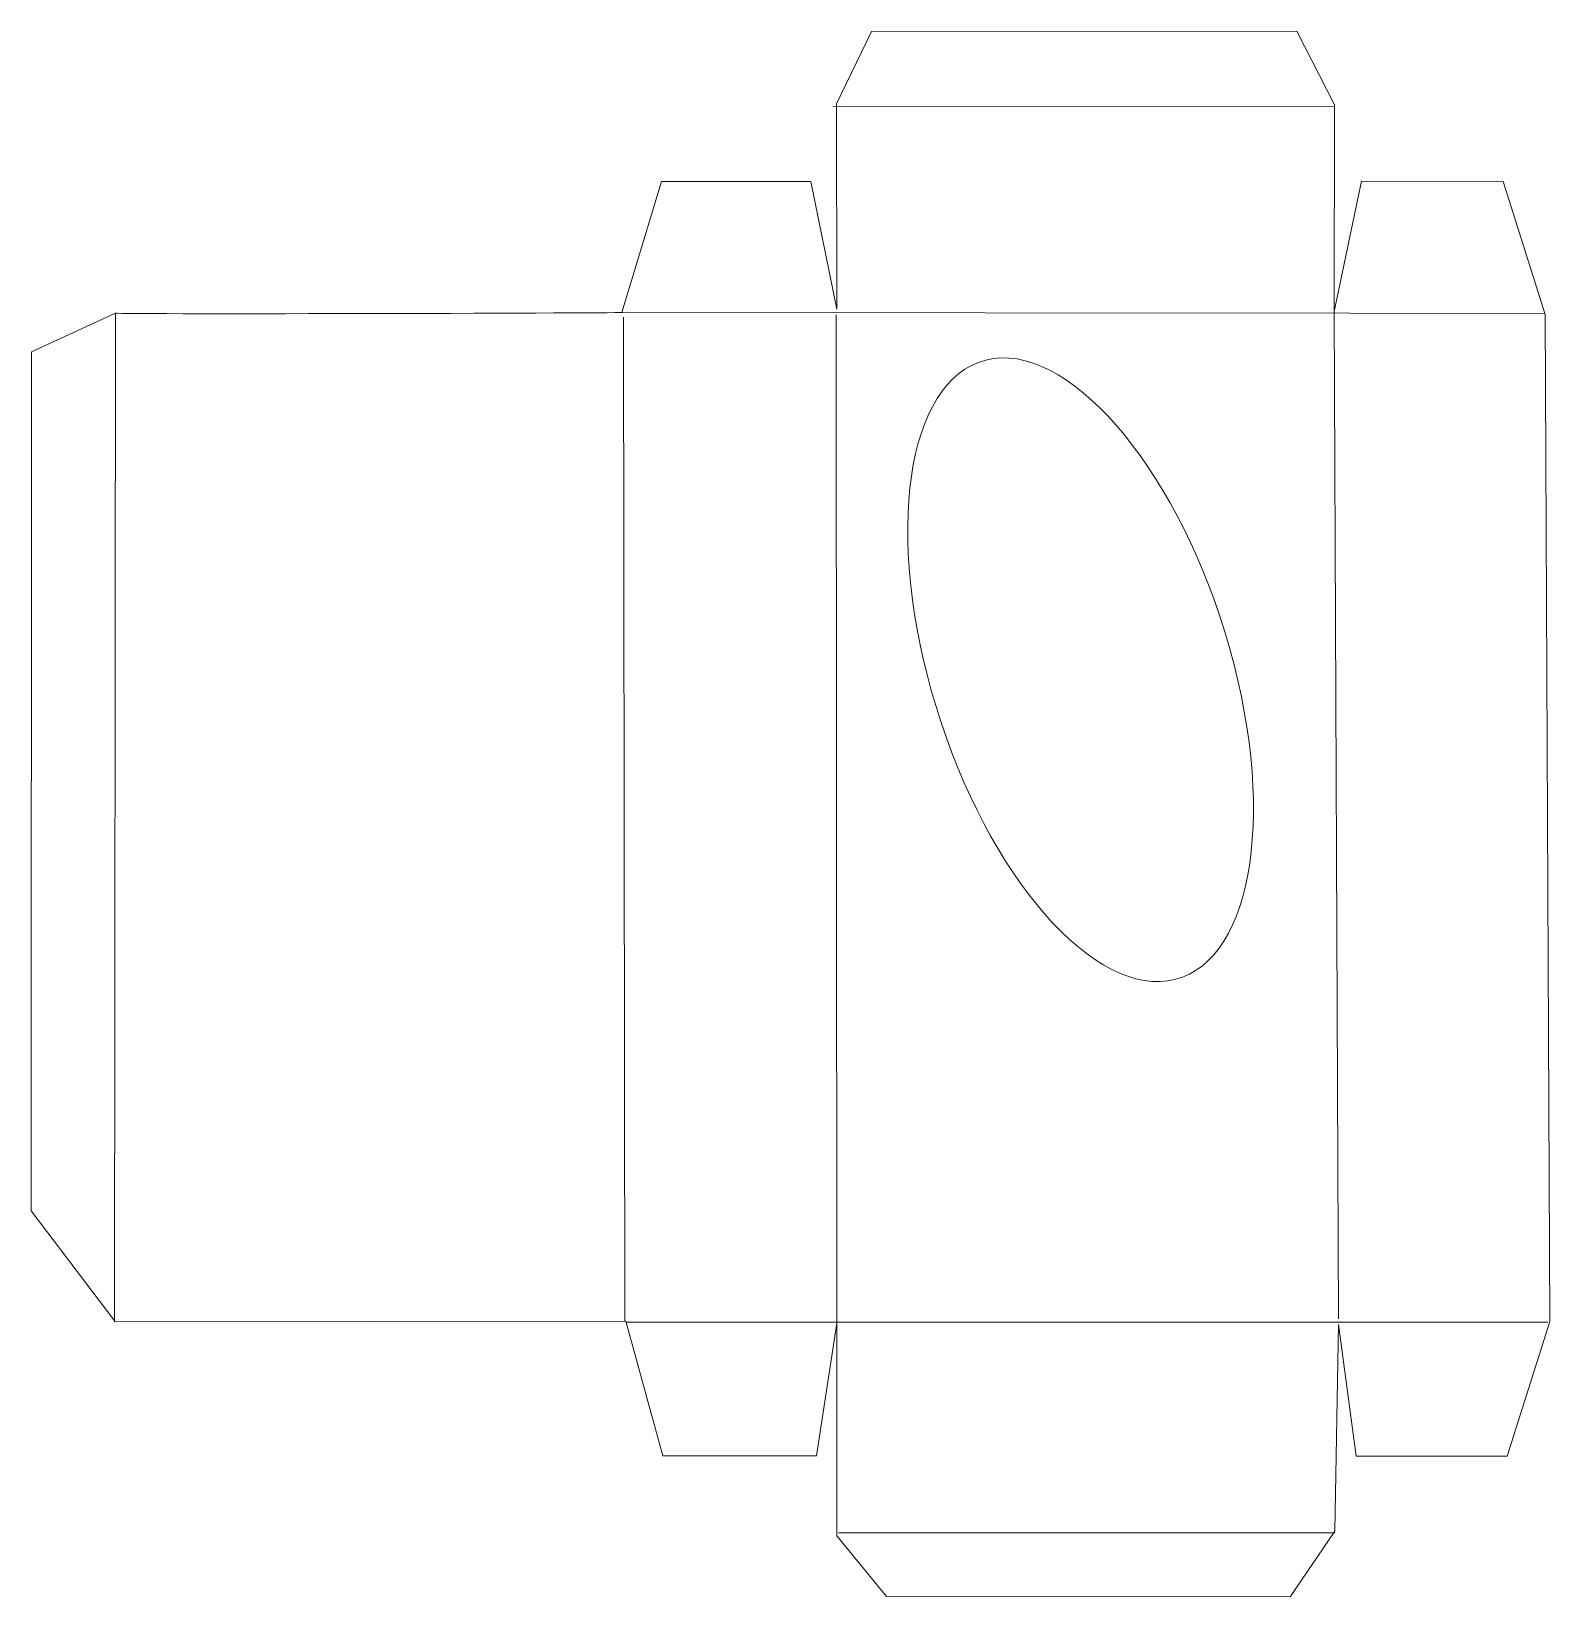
# Model space of a CAD drawing. Header units: centimetres. Extents: x -10.5 to 15.8, y -12.4 to 14.7.
import ezdxf
from ezdxf.lldxf.tags import DXFTag

# ---------------------------------------------------------------- set-up
doc = ezdxf.new("R2010")
doc.units = ezdxf.units.CM
doc.header["$MEASUREMENT"] = 0
doc.layers.add('Camada 1', color=7, linetype='Continuous')
tags = doc.linetypes.add('New Line1', pattern=[0.8, 0.5, -0.3]).pattern_tags.tags
tags[6:7] = [DXFTag(74, 4), DXFTag(75, 0), DXFTag(340, '0'), DXFTag(46, 1.0), DXFTag(50, 0.0), DXFTag(44, 0.0), DXFTag(45, 0.0)]
tags[4:5] = [DXFTag(74, 4), DXFTag(75, 0), DXFTag(340, '0'), DXFTag(46, 1.0), DXFTag(50, 0.0), DXFTag(44, 0.0), DXFTag(45, 0.0)]
tags = doc.linetypes.add('New Line2', pattern=[0.8, 0.5, -0.3]).pattern_tags.tags
tags[6:7] = [DXFTag(74, 4), DXFTag(75, 0), DXFTag(340, '0'), DXFTag(46, 1.0), DXFTag(50, 0.0), DXFTag(44, 0.0), DXFTag(45, 0.0)]
tags[4:5] = [DXFTag(74, 4), DXFTag(75, 0), DXFTag(340, '0'), DXFTag(46, 1.0), DXFTag(50, 0.0), DXFTag(44, 0.0), DXFTag(45, 0.0)]
tags = doc.linetypes.add('New Line3', pattern=[0.8, 0.5, -0.3]).pattern_tags.tags
tags[6:7] = [DXFTag(74, 4), DXFTag(75, 0), DXFTag(340, '0'), DXFTag(46, 1.0), DXFTag(50, 0.0), DXFTag(44, 0.0), DXFTag(45, 0.0)]
tags[4:5] = [DXFTag(74, 4), DXFTag(75, 0), DXFTag(340, '0'), DXFTag(46, 1.0), DXFTag(50, 0.0), DXFTag(44, 0.0), DXFTag(45, 0.0)]
tags = doc.linetypes.add('New Line4', pattern=[0.8, 0.5, -0.3]).pattern_tags.tags
tags[6:7] = [DXFTag(74, 4), DXFTag(75, 0), DXFTag(340, '0'), DXFTag(46, 1.0), DXFTag(50, 0.0), DXFTag(44, 0.0), DXFTag(45, 0.0)]
tags[4:5] = [DXFTag(74, 4), DXFTag(75, 0), DXFTag(340, '0'), DXFTag(46, 1.0), DXFTag(50, 0.0), DXFTag(44, 0.0), DXFTag(45, 0.0)]
tags = doc.linetypes.add('New Line5', pattern=[0.8, 0.5, -0.3]).pattern_tags.tags
tags[6:7] = [DXFTag(74, 4), DXFTag(75, 0), DXFTag(340, '0'), DXFTag(46, 1.0), DXFTag(50, 0.0), DXFTag(44, 0.0), DXFTag(45, 0.0)]
tags[4:5] = [DXFTag(74, 4), DXFTag(75, 0), DXFTag(340, '0'), DXFTag(46, 1.0), DXFTag(50, 0.0), DXFTag(44, 0.0), DXFTag(45, 0.0)]
tags = doc.linetypes.add('New Line6', pattern=[0.8, 0.5, -0.3]).pattern_tags.tags
tags[6:7] = [DXFTag(74, 4), DXFTag(75, 0), DXFTag(340, '0'), DXFTag(46, 1.0), DXFTag(50, 0.0), DXFTag(44, 0.0), DXFTag(45, 0.0)]
tags[4:5] = [DXFTag(74, 4), DXFTag(75, 0), DXFTag(340, '0'), DXFTag(46, 1.0), DXFTag(50, 0.0), DXFTag(44, 0.0), DXFTag(45, 0.0)]
tags = doc.linetypes.add('New Line7', pattern=[0.8, 0.5, -0.3]).pattern_tags.tags
tags[6:7] = [DXFTag(74, 4), DXFTag(75, 0), DXFTag(340, '0'), DXFTag(46, 1.0), DXFTag(50, 0.0), DXFTag(44, 0.0), DXFTag(45, 0.0)]
tags[4:5] = [DXFTag(74, 4), DXFTag(75, 0), DXFTag(340, '0'), DXFTag(46, 1.0), DXFTag(50, 0.0), DXFTag(44, 0.0), DXFTag(45, 0.0)]
tags = doc.linetypes.add('New Line8', pattern=[0.8, 0.5, -0.3]).pattern_tags.tags
tags[6:7] = [DXFTag(74, 4), DXFTag(75, 0), DXFTag(340, '0'), DXFTag(46, 1.0), DXFTag(50, 0.0), DXFTag(44, 0.0), DXFTag(45, 0.0)]
tags[4:5] = [DXFTag(74, 4), DXFTag(75, 0), DXFTag(340, '0'), DXFTag(46, 1.0), DXFTag(50, 0.0), DXFTag(44, 0.0), DXFTag(45, 0.0)]

msp = doc.modelspace()

# ---------------------------------------------------------------- linework, layer by layer
at = {"layer": 'Camada 1', "color": 250, "lineweight": 20}
for points, knots in [([(-9.051, 9.85425), (-8.92454, 9.83092), (0.11987, 9.85747), (-0.28868, 9.86708), (-0.28868, 9.86708), (-0.28868, 9.86708), (0.40088, 12.13109), (0.40088, 12.13109), (0.40088, 12.13109), (0.40088, 12.13109), (2.98233, 12.13405), (2.98233, 12.13405), (2.98233, 12.13405), (2.98233, 12.13405), (3.43341, 9.92256), (3.43341, 9.92256), (3.43341, 9.92256), (3.43341, 9.92256), (3.43026, 13.47816), (3.43026, 13.47816), (3.43026, 13.47816), (3.43026, 13.47816), (4.03232, 14.73092), (4.03232, 14.73092), (4.03232, 14.73092), (4.03232, 14.73092), (11.39276, 14.73309), (11.39276, 14.73309), (11.39276, 14.73309), (11.39276, 14.73309), (12.04866, 13.45829), (12.04866, 13.45829), (12.04866, 13.45829), (12.04866, 13.45829), (12.03931, 9.88183), (12.03931, 9.88183), (12.03931, 9.88183), (12.03931, 9.88183), (12.51321, 12.13644), (12.51321, 12.13644), (12.51321, 12.13644), (12.51321, 12.13644), (14.96544, 12.13325), (14.96544, 12.13325), (14.96544, 12.13325), (14.96544, 12.13325), (15.69234, 9.83055), (15.69234, 9.83055), (15.69234, 9.83055), (15.69234, 9.83055), (15.77022, -7.5972), (15.77022, -7.5972), (15.77022, -7.5972), (15.77022, -7.5972), (15.03308, -9.92845), (15.03308, -9.92845), (15.03308, -9.92845), (15.03308, -9.92845), (12.42215, -9.93164), (12.42215, -9.93164), (12.42215, -9.93164), (12.42215, -9.93164), (12.11401, -7.64987), (12.11401, -7.64987), (12.11401, -7.64987), (12.11401, -7.64987), (12.04955, -11.22428), (12.04955, -11.22428), (12.04955, -11.22428), (12.04955, -11.22428), (11.27996, -12.36121), (11.27996, -12.36121), (11.27996, -12.36121), (11.27996, -12.36121), (4.29405, -12.36029), (4.29405, -12.36029), (4.29405, -12.36029), (4.29405, -12.36029), (3.43408, -11.30974), (3.43408, -11.30974), (3.43408, -11.30974), (3.43408, -11.30974), (3.43402, -7.62649), (3.43402, -7.62649), (3.43402, -7.62649), (3.43402, -7.62649), (3.08146, -9.92092), (3.08146, -9.92092), (3.08146, -9.92092), (3.08146, -9.92092), (0.42577, -9.92474), (0.42577, -9.92474), (0.42577, -9.92474), (0.42577, -9.92474), (-0.21843, -7.5932), (-0.21843, -7.5932), (-0.21843, -7.5932), (-0.21843, -7.5932), (-9.065, -7.60199), (-9.065, -7.60199)], [0, 0, 0, 0, 0.03846154, 0.03846154, 0.03846154, 0.03846154, 0.07692308, 0.07692308, 0.07692308, 0.07692308, 0.11538462, 0.11538462, 0.11538462, 0.11538462, 0.15384615, 0.15384615, 0.15384615, 0.15384615, 0.19230769, 0.19230769, 0.19230769, 0.19230769, 0.23076923, 0.23076923, 0.23076923, 0.23076923, 0.26923077, 0.26923077, 0.26923077, 0.26923077, 0.30769231, 0.30769231, 0.30769231, 0.30769231, 0.34615385, 0.34615385, 0.34615385, 0.34615385, 0.38461538, 0.38461538, 0.38461538, 0.38461538, 0.42307692, 0.42307692, 0.42307692, 0.42307692, 0.46153846, 0.46153846, 0.46153846, 0.46153846, 0.5, 0.5, 0.5, 0.5, 0.53846154, 0.53846154, 0.53846154, 0.53846154, 0.57692308, 0.57692308, 0.57692308, 0.57692308, 0.61538462, 0.61538462, 0.61538462, 0.61538462, 0.65384615, 0.65384615, 0.65384615, 0.65384615, 0.69230769, 0.69230769, 0.69230769, 0.69230769, 0.73076923, 0.73076923, 0.73076923, 0.73076923, 0.76923077, 0.76923077, 0.76923077, 0.76923077, 0.80769231, 0.80769231, 0.80769231, 0.80769231, 0.84615385, 0.84615385, 0.84615385, 0.84615385, 0.88461538, 0.88461538, 0.88461538, 0.88461538, 0.92307692, 0.92307692, 0.92307692, 0.92307692, 1, 1, 1, 1]), ([(-9.05864, -7.59483), (-9.05864, -7.59483), (-10.50534, -5.68465), (-10.50534, -5.68465), (-10.50534, -5.68465), (-10.50534, -5.68465), (-10.50148, 9.1831), (-10.50148, 9.1831), (-10.50148, 9.1831), (-10.50148, 9.1831), (-9.05007, 9.85347), (-9.05007, 9.85347)], [0, 0, 0, 0, 0.25, 0.25, 0.25, 0.25, 0.5, 0.5, 0.5, 0.5, 1, 1, 1, 1]), ([(6.14149, 9.0683), (7.56762, 9.26862), (9.39987, 7.0202), (10.23392, 4.04628), (10.23392, 4.04628), (11.06798, 1.07233), (10.58802, -1.50093), (9.16189, -1.70128), (9.16189, -1.70128), (7.73576, -1.90162), (5.90351, 0.34681), (5.06944, 3.32074), (5.06944, 3.32074), (4.23541, 6.29468), (4.71537, 8.86794), (6.14149, 9.0683)], [0, 0, 0, 0, 0.2, 0.2, 0.2, 0.2, 0.4, 0.4, 0.4, 0.4, 0.6, 0.6, 0.6, 0.6, 1, 1, 1, 1])]:
    msp.add_open_spline(points, degree=3, knots=knots, dxfattribs=at)
at = {"layer": 'Camada 1', "color": 250, "linetype": 'New Line3', "lineweight": 20}
msp.add_open_spline([(3.36974, 13.43199), (3.36974, 13.43199), (12.04866, 13.42829), (12.04866, 13.42829)], degree=3, dxfattribs=at)
at = {"layer": 'Camada 1', "color": 250, "linetype": 'New Line1', "lineweight": 20}
msp.add_open_spline([(-9.051, 9.85425), (-9.051, 9.85425), (-9.065, -7.60199), (-9.065, -7.60199)], degree=3, dxfattribs=at)
at = {"layer": 'Camada 1', "color": 250, "linetype": 'New Line2', "lineweight": 20}
msp.add_open_spline([(-0.31868, 9.86708), (-0.31868, 9.86708), (12.31868, 9.85403), (12.31868, 9.85403), (12.31868, 9.85403), (12.31868, 9.85403), (15.69234, 9.85055), (15.69234, 9.85055)], degree=3, knots=[0, 0, 0, 0, 0.33333333, 0.33333333, 0.33333333, 0.33333333, 1, 1, 1, 1], dxfattribs=at)
at = {"layer": 'Camada 1', "color": 250, "linetype": 'New Line6', "lineweight": 20}
msp.add_open_spline([(-0.25892, 9.78298), (-0.25892, 9.78298), (-0.23682, -7.59321), (-0.23682, -7.59321)], degree=3, dxfattribs=at)
at = {"layer": 'Camada 1', "color": 250, "linetype": 'New Line5', "lineweight": 20}
msp.add_open_spline([(3.42397, 9.82672), (3.42397, 9.82672), (3.43504, -7.653), (3.43504, -7.653)], degree=3, dxfattribs=at)
at = {"layer": 'Camada 1', "color": 250, "linetype": 'New Line4', "lineweight": 20}
msp.add_open_spline([(12.03931, 9.88183), (12.03931, 9.88183), (12.11401, -7.54988), (12.11401, -7.54988)], degree=3, dxfattribs=at)
at = {"layer": 'Camada 1', "color": 250, "linetype": 'New Line7', "lineweight": 20}
msp.add_open_spline([(15.73934, -7.61018), (15.73934, -7.61018), (-0.20356, -7.60716), (-0.20356, -7.60716)], degree=3, dxfattribs=at)
at = {"layer": 'Camada 1', "color": 250, "linetype": 'New Line8', "lineweight": 20}
msp.add_open_spline([(12.04956, -11.25428), (12.04956, -11.25428), (3.46396, -11.25435), (3.46396, -11.25435)], degree=3, dxfattribs=at)

doc.saveas('drawing.dxf')
